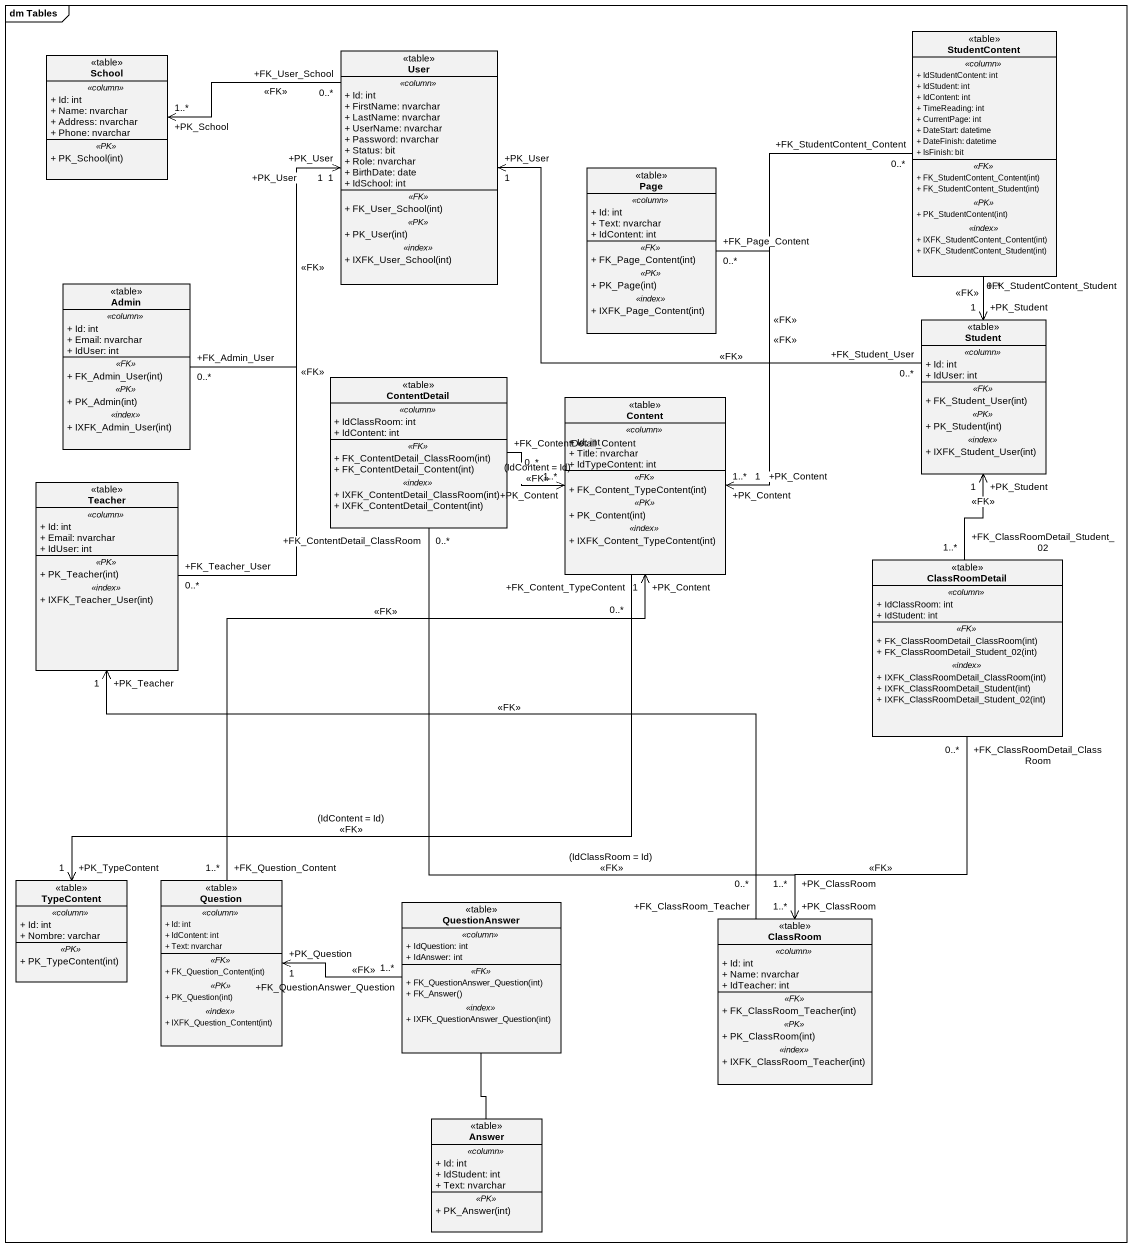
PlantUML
@startuml
mainframe dm Tables
hide circle
hide empty members
skinparam classAttributeIconSize 0
class StudentContent <<table>> {
  .. <<column>> ..
  + IdStudentContent: int
  + IdStudent: int
  + IdContent: int
  + TimeReading: int
  + CurrentPage: int
  + DateStart: datetime
  + DateFinish: datetime
  + IsFinish: bit
  .. <<FK>> ..
  + FK_StudentContent_Content(int)
  + FK_StudentContent_Student(int)
  .. <<PK>> ..
  + PK_StudentContent(int)
  .. <<index>> ..
  + IXFK_StudentContent_Content(int)
  + IXFK_StudentContent_Student(int)
}
class School <<table>> {
  .. <<column>> ..
  + Id: int
  + Name: nvarchar
  + Address: nvarchar
  + Phone: nvarchar
  .. <<PK>> ..
  + PK_School(int)
}
class User <<table>> {
  .. <<column>> ..
  + Id: int
  + FirstName: nvarchar
  + LastName: nvarchar
  + UserName: nvarchar
  + Password: nvarchar
  + Status: bit
  + Role: nvarchar
  + BirthDate: date
  + IdSchool: int
  .. <<FK>> ..
  + FK_User_School(int)
  .. <<PK>> ..
  + PK_User(int)
  .. <<index>> ..
  + IXFK_User_School(int)
}
class "Page" as Page_ <<table>> {
  .. <<column>> ..
  + Id: int
  + Text: nvarchar
  + IdContent: int
  .. <<FK>> ..
  + FK_Page_Content(int)
  .. <<PK>> ..
  + PK_Page(int)
  .. <<index>> ..
  + IXFK_Page_Content(int)
}
class Admin <<table>> {
  .. <<column>> ..
  + Id: int
  + Email: nvarchar
  + IdUser: int
  .. <<FK>> ..
  + FK_Admin_User(int)
  .. <<PK>> ..
  + PK_Admin(int)
  .. <<index>> ..
  + IXFK_Admin_User(int)
}
class Student <<table>> {
  .. <<column>> ..
  + Id: int
  + IdUser: int
  .. <<FK>> ..
  + FK_Student_User(int)
  .. <<PK>> ..
  + PK_Student(int)
  .. <<index>> ..
  + IXFK_Student_User(int)
}
class ContentDetail <<table>> {
  .. <<column>> ..
  + IdClassRoom: int
  + IdContent: int
  .. <<FK>> ..
  + FK_ContentDetail_ClassRoom(int)
  + FK_ContentDetail_Content(int)
  .. <<index>> ..
  + IXFK_ContentDetail_ClassRoom(int)
  + IXFK_ContentDetail_Content(int)
}
class Content <<table>> {
  .. <<column>> ..
  + Id: int
  + Title: nvarchar
  + IdTypeContent: int
  .. <<FK>> ..
  + FK_Content_TypeContent(int)
  .. <<PK>> ..
  + PK_Content(int)
  .. <<index>> ..
  + IXFK_Content_TypeContent(int)
}
class Teacher <<table>> {
  .. <<column>> ..
  + Id: int
  + Email: nvarchar
  + IdUser: int
  .. <<PK>> ..
  + PK_Teacher(int)
  .. <<index>> ..
  + IXFK_Teacher_User(int)
}
class ClassRoomDetail <<table>> {
  .. <<column>> ..
  + IdClassRoom: int
  + IdStudent: int
  .. <<FK>> ..
  + FK_ClassRoomDetail_ClassRoom(int)
  + FK_ClassRoomDetail_Student_02(int)
  .. <<index>> ..
  + IXFK_ClassRoomDetail_ClassRoom(int)
  + IXFK_ClassRoomDetail_Student(int)
  + IXFK_ClassRoomDetail_Student_02(int)
}
class TypeContent <<table>> {
  .. <<column>> ..
  + Id: int
  + Nombre: varchar
  .. <<PK>> ..
  + PK_TypeContent(int)
}
class Question <<table>> {
  .. <<column>> ..
  + Id: int
  + IdContent: int
  + Text: nvarchar
  .. <<FK>> ..
  + FK_Question_Content(int)
  .. <<PK>> ..
  + PK_Question(int)
  .. <<index>> ..
  + IXFK_Question_Content(int)
}
class QuestionAnswer <<table>> {
  .. <<column>> ..
  + IdQuestion: int
  + IdAnswer: int
  .. <<FK>> ..
  + FK_QuestionAnswer_Question(int)
  + FK_Answer()
  .. <<index>> ..
  + IXFK_QuestionAnswer_Question(int)
}
class ClassRoom <<table>> {
  .. <<column>> ..
  + Id: int
  + Name: nvarchar
  + IdTeacher: int
  .. <<FK>> ..
  + FK_ClassRoom_Teacher(int)
  .. <<PK>> ..
  + PK_ClassRoom(int)
  .. <<index>> ..
  + IXFK_ClassRoom_Teacher(int)
}
class Answer <<table>> {
  .. <<column>> ..
  + Id: int
  + IdStudent: int
  + Text: nvarchar
  .. <<PK>> ..
  + PK_Answer(int)
}
StudentContent "+FK_StudentContent_Student\n0..*" --> "+PK_Student\n1" Student : <<FK>>
StudentContent "+FK_StudentContent_Content\n0..*" --> "+PK_Content\n1" Content : <<FK>>
User "+FK_User_School\n0..*" -left-> "+PK_School\n1..*" School : <<FK>>
Page_ "+FK_Page_Content\n0..*" --> "+PK_Content\n1..*" Content : <<FK>>
Admin "+FK_Admin_User\n0..*" -up-> "+PK_User\n1" User : <<FK>>
Student "+FK_Student_User\n0..*" -left-> "+PK_User\n1" User : <<FK>>
ContentDetail "+FK_ContentDetail_Content\n0..*" -right-> "+PK_Content\n1..*" Content : (IdContent = Id)\n<<FK>>
ContentDetail "+FK_ContentDetail_ClassRoom\n0..*" --> "+PK_ClassRoom\n1..*" ClassRoom : (IdClassRoom = Id)\n<<FK>>
Content "+FK_Content_TypeContent\n0..*" --> "+PK_TypeContent\n1" TypeContent : (IdContent = Id)\n<<FK>>
Teacher "+FK_Teacher_User\n0..*" -up-> "+PK_User\n1" User : <<FK>>
ClassRoomDetail "+FK_ClassRoomDetail_Student_02\n1..*" -up-> "+PK_Student\n1" Student : <<FK>>
ClassRoomDetail "+FK_ClassRoomDetail_ClassRoom\n0..*" --> "+PK_ClassRoom\n1..*" ClassRoom : <<FK>>
Question "+FK_Question_Content\n1..*" -up-> "+PK_Content\n1" Content : <<FK>>
QuestionAnswer "+FK_QuestionAnswer_Question\n1..*" -left-> "+PK_Question\n1" Question : <<FK>>
ClassRoom "+FK_ClassRoom_Teacher\n0..*" -up-> "+PK_Teacher\n1" Teacher : <<FK>>
Answer -up- QuestionAnswer
@enduml
